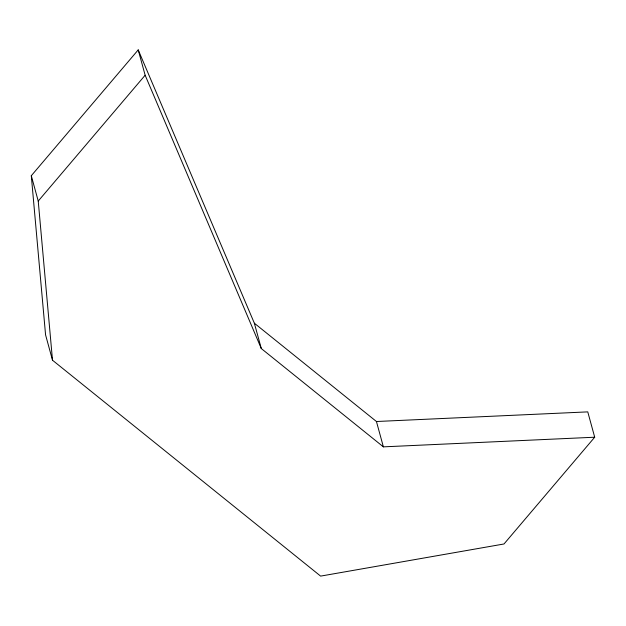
<?xml version="1.0" encoding="UTF-8"?>
<svg xmlns="http://www.w3.org/2000/svg" width="626" height="626" viewBox="0 0 626 626"><rect width="100%" height="100%" fill="white"/><g stroke="black" fill="none" stroke-linecap="round" stroke-linejoin="round"><path stroke-width="0.94" d="M594.7 437.214L504 543.978L320.622 576.108L52.506 360.224L45.573 334.879L31.3 175.726L138.213 49.892L254.359 323.212L261.292 348.549L383.378 446.854L594.7 437.214L587.767 411.877L376.445 421.509L254.359 323.212M52.506 360.224L38.233 201.063L145.146 75.23L138.213 49.892M145.146 75.23L261.292 348.549M376.445 421.509L383.378 446.854M31.3 175.726L38.233 201.063"/></g></svg>
